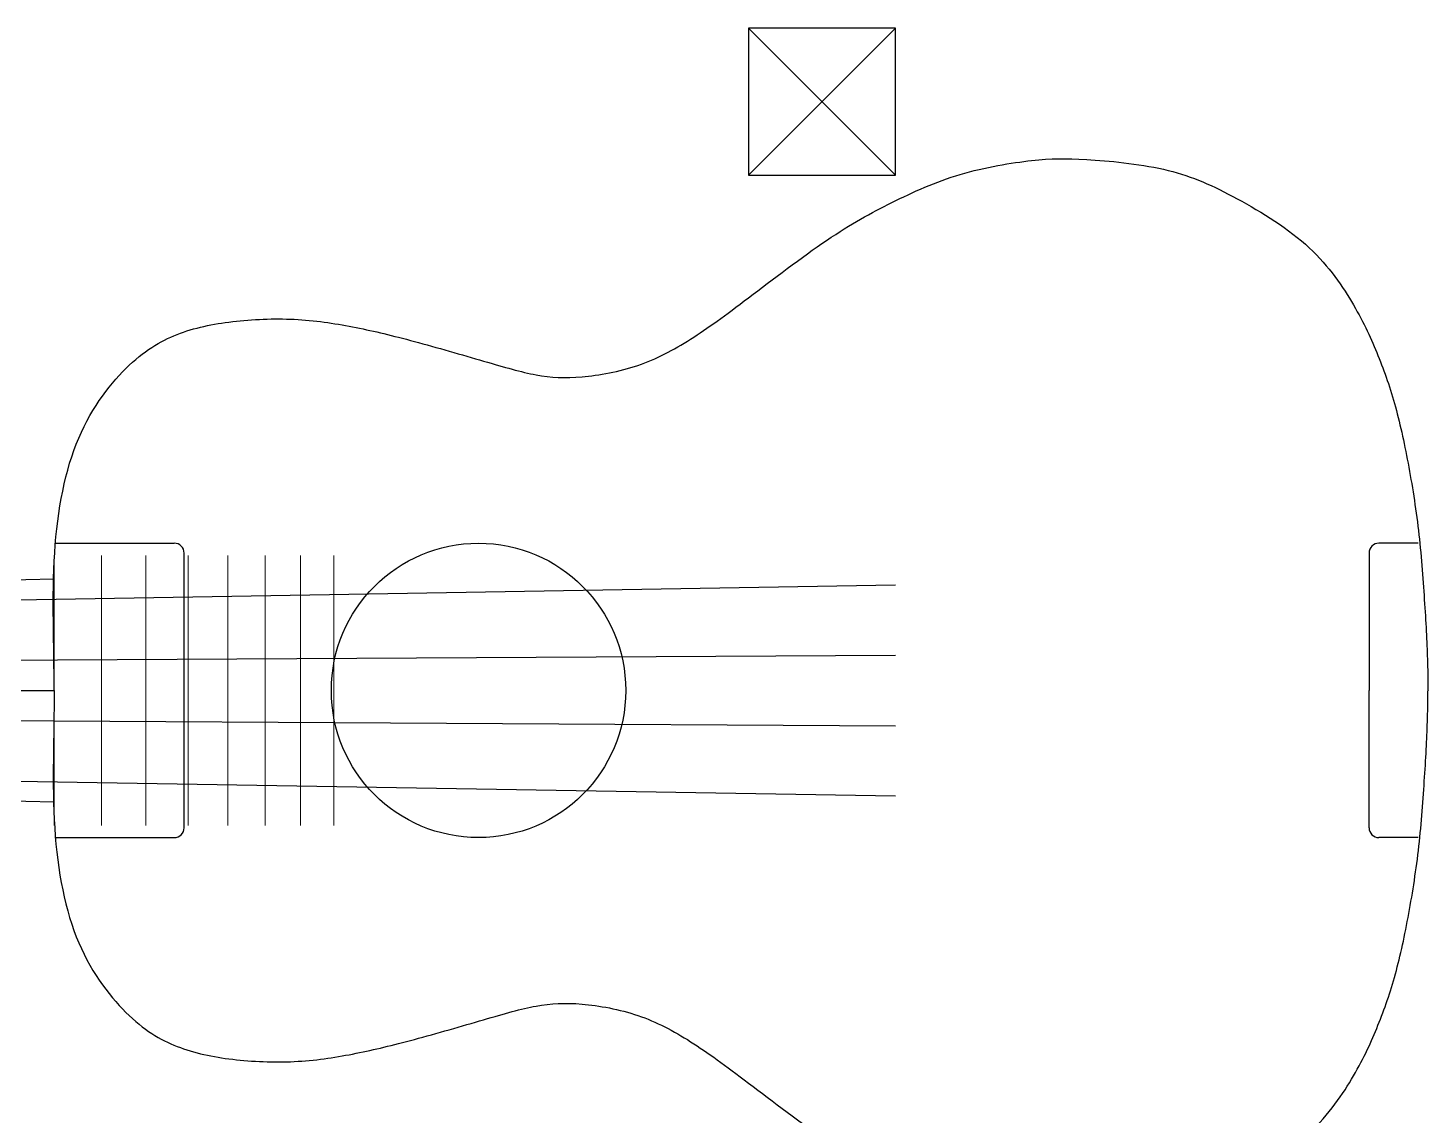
# Model space of a CAD drawing. Header units: millimetres. Extents: x -411 to 1471, y -165 to 1526.
# Drawn here: x 208.2 to 493.5, y 913.3 to 1135 of the extents above; entities that cross this region are included whole.
import ezdxf

# ---------------------------------------------------------------- set-up
doc = ezdxf.new("R2010")
doc.units = ezdxf.units.MM
doc.layers.get('0').update_dxf_attribs({"linetype": 'CONTINUOUS', "lineweight": 25, "true_color": 0x000000})
for name, color, linetype, lineweight, true_color in [('frets', 7, 'CONTINUOUS', 13, 0x000000), ('guides', 252, 'CONTINUOUS', 25, 0xa0a0a4), ('strings', 7, 'CONTINUOUS', 25, 0x000000)]:
    doc.layers.add(name, color=color, linetype=linetype, lineweight=lineweight, true_color=true_color)

msp = doc.modelspace()

# ---------------------------------------------------------------- linework, layer by layer
for p, q in [((213.68, 1030), (238, 1030)), ((240, 972), (240, 1028)), ((481.5, 1028), (481.5, 1000)), ((491.5, 1030), (483.5, 1030)), ((0, 1018), (213.5, 1022.71)), ((0, 1000), (213.5, 1000)), ((481.5, 972), (481.5, 1000)), ((0, 982), (213.5, 977.29)), ((213.68, 970), (238, 970)), ((491.5, 970), (483.5, 970))]:
    msp.add_line(p, q)
msp.add_circle((300, 1000), 30)
for centre, start, end in [((238, 1028), 0, 90), ((483.5, 1028), 90, 180), ((238, 972), 270, 0), ((483.5, 972), 180, 270)]:
    msp.add_arc(centre, 2, start, end)
for points in [[(213.5, 1000), (213.5, 1009.21), (212.61, 1028.94), (217.34, 1052.94), (229.16, 1067.83), (238.97, 1073.35), (250.38, 1075.56), (263.43, 1075.97), (275.18, 1074.08), (286.1, 1071.45), (302.03, 1066.85), (311.97, 1063.9), (320.43, 1063.49), (332.83, 1065.7), (343.17, 1071.2), (353.77, 1079.01), (372, 1092.97), (383.91, 1099.45), (397.79, 1105.78), (414.05, 1108.41), (422.26, 1108.49), (440.59, 1106.82), (452.95, 1101.5), (469.87, 1091.32), (478.6, 1078.82), (483.22, 1068.89), (486.83, 1058.85), (489.51, 1046.54), (491.73, 1032.73), (492.82, 1018.14), (493.5, 1005.75), (493.5, 1000), (493.5, 1000)], [(213.5, 1000), (213.5, 990.79), (212.61, 971.06), (217.34, 947.06), (229.16, 932.17), (238.97, 926.65), (250.38, 924.44), (263.43, 924.03), (275.18, 925.92), (286.1, 928.55), (302.03, 933.15), (311.97, 936.1), (320.43, 936.51), (332.83, 934.3), (343.17, 928.8), (353.77, 920.99), (372, 907.03), (383.91, 900.55), (397.79, 894.22), (414.05, 891.59), (422.26, 891.51), (440.59, 893.18), (452.95, 898.5), (469.87, 908.68), (478.6, 921.18), (483.22, 931.11), (486.83, 941.15), (489.51, 953.46), (491.73, 967.27), (492.82, 981.86), (493.5, 994.25), (493.5, 1000), (493.5, 1000)]]:
    msp.add_open_spline(points, degree=3)
at = {"layer": 'frets'}
for p, q in [((213.5, 1027.5), (213.5, 972.5)), ((223.13, 1027.5), (223.13, 972.5)), ((232.21, 1027.5), (232.21, 972.5)), ((240.79, 1027.5), (240.79, 972.5)), ((248.88, 1027.5), (248.88, 972.5)), ((256.52, 1027.5), (256.52, 972.5)), ((263.73, 1027.5), (263.73, 972.5)), ((270.54, 1027.5), (270.54, 972.5))]:
    msp.add_line(p, q, dxfattribs=at)
at = {"layer": 'guides'}
for p, q in [((355, 1135), (355, 1105)), ((385, 1135), (355, 1135)), ((355, 1105), (385, 1135)), ((385, 1105), (355, 1135)), ((385, 1105), (385, 1135)), ((355, 1105), (385, 1105))]:
    msp.add_line(p, q, dxfattribs=at)
at = {"layer": 'strings'}
for p, q in [((0, 1015), (385, 1021.5)), ((0, 1005), (385, 1007.2)), ((0, 995), (385, 992.8)), ((0, 985), (385, 978.5))]:
    msp.add_line(p, q, dxfattribs=at)

doc.saveas('drawing.dxf')
